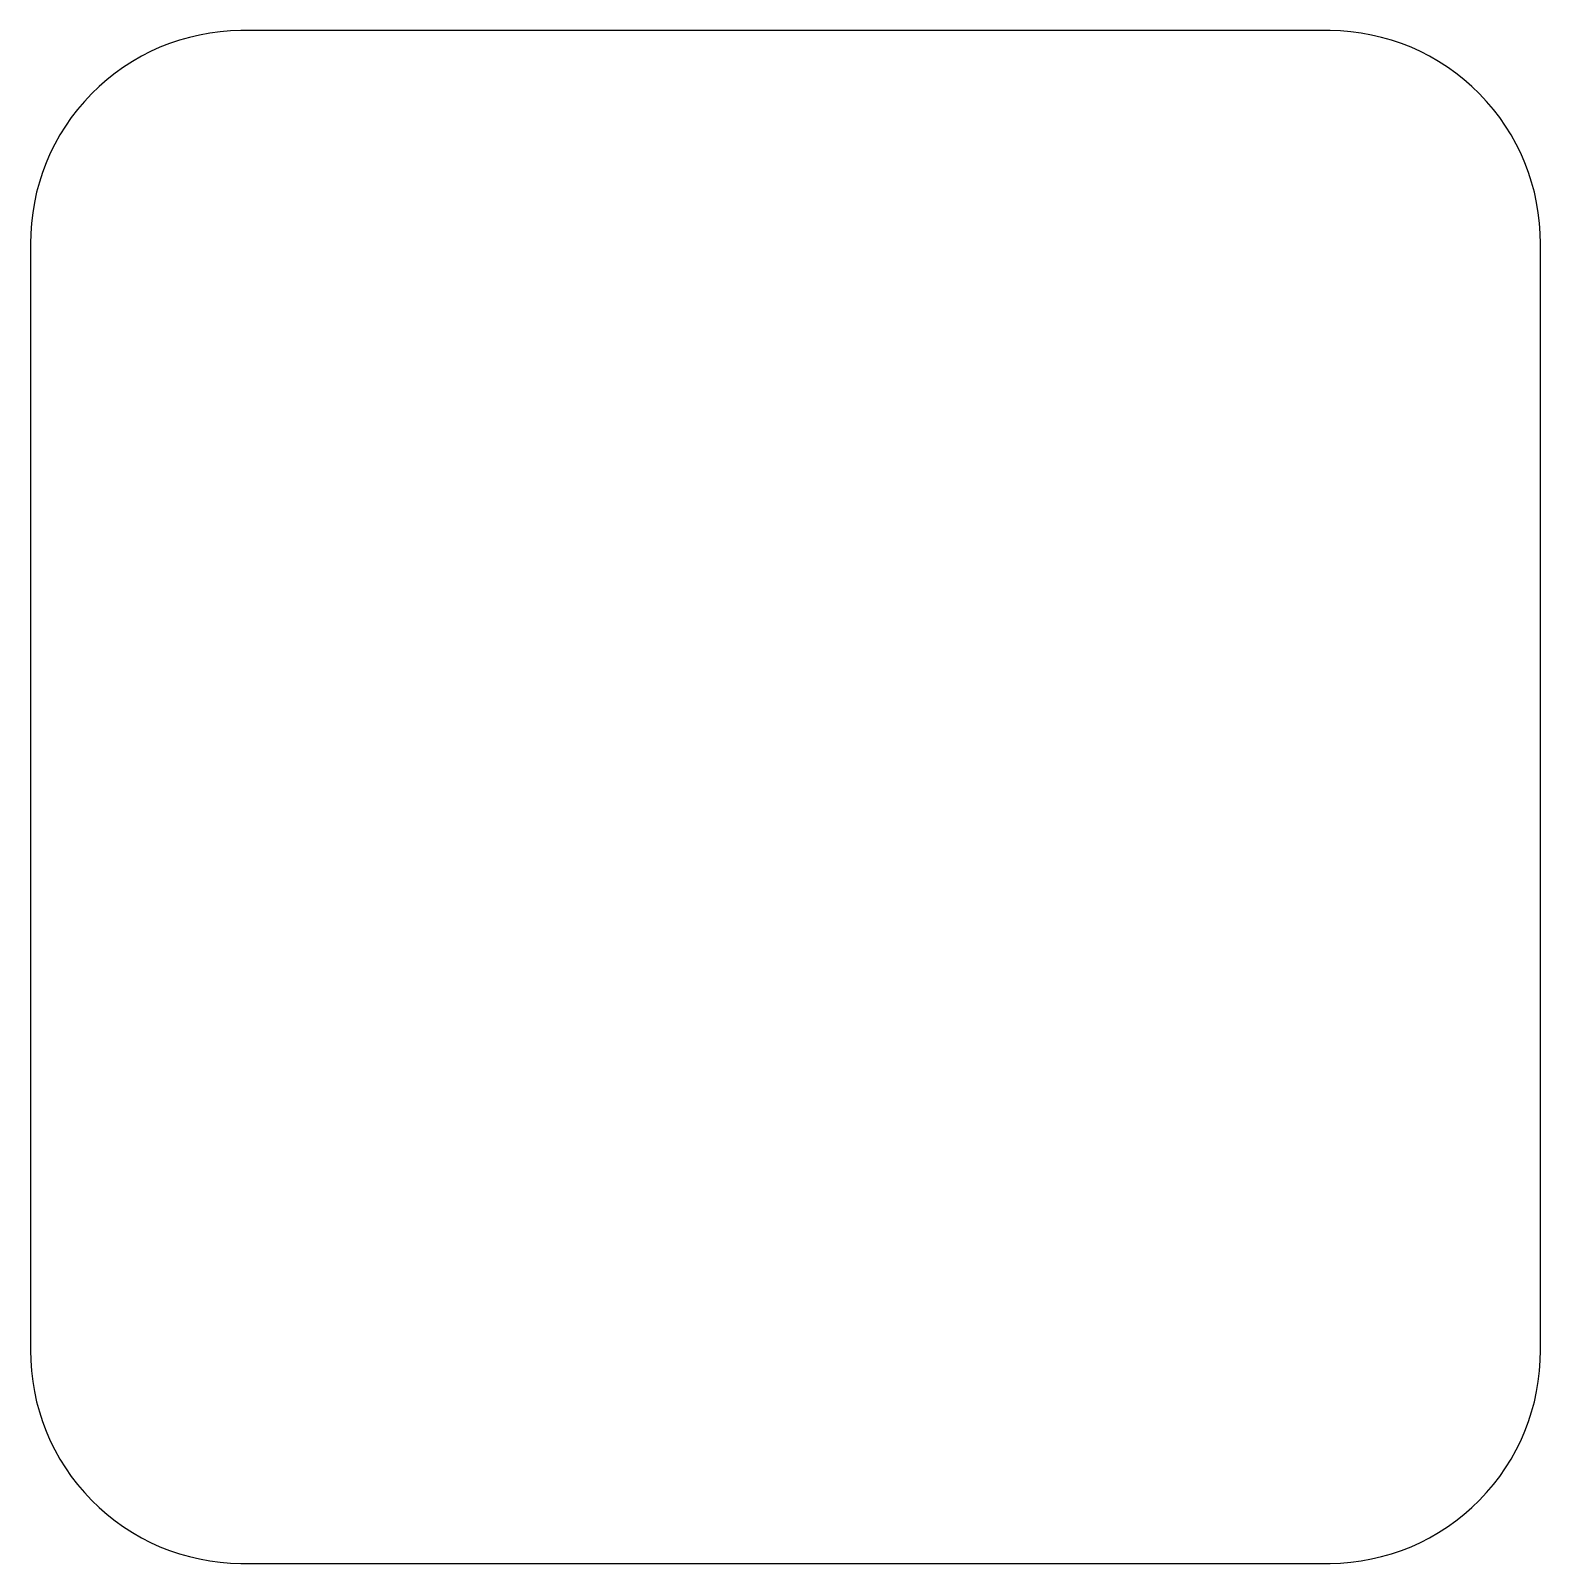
# Model space of a CAD drawing. Extents: x -13.5 to 83.5, y -98.5 to 0.
import ezdxf

# ---------------------------------------------------------------- set-up
doc = ezdxf.new("R2010")
doc.units = 0
doc.layers.add('OUTER_LOOP', color=7, linetype='CONTINUOUS')

msp = doc.modelspace()

# ---------------------------------------------------------------- linework, layer by layer
at = {"layer": 'OUTER_LOOP', "color": 3, "linetype": 'CONTINUOUS'}
for p, q in [((70, 0), (0, 0)), ((-13.515, -13.708), (-13.515, -84.788)), ((83.515, -84.788), (83.515, -13.708)), ((0, -98.496), (70, -98.496))]:
    msp.add_line(p, q, dxfattribs=at)
for centre, start, end in [((0.088, -13.604), 90.37193, 180.43974), ((69.912, -13.604), 359.56026, 89.62807), ((0.088, -84.893), 179.56026, 269.62807), ((69.912, -84.893), 270.37193, 0.43974)]:
    msp.add_arc(centre, 13.604, start, end, dxfattribs=at)

doc.saveas('drawing.dxf')
